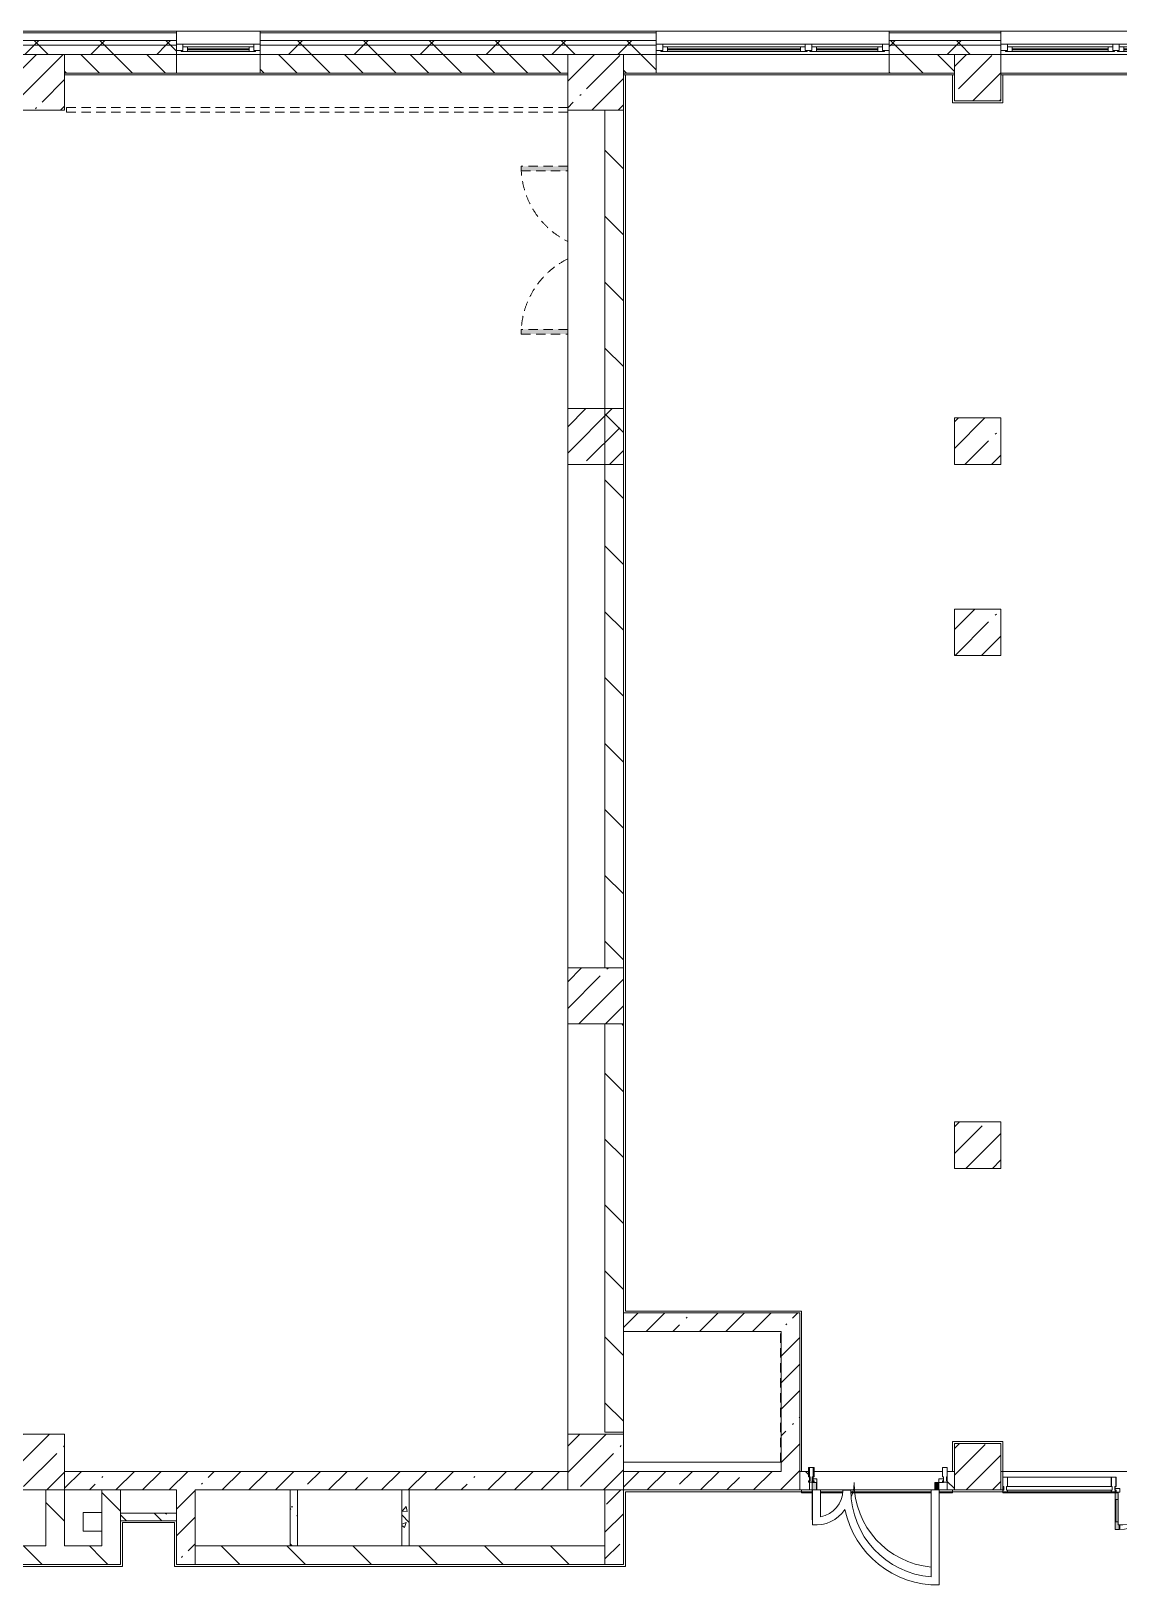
# Model space of a CAD drawing. Header units: millimetres. Extents: x -5507 to 191320, y -8553 to 29000.
# Drawn here: x 122740 to 134416, y 10682 to 27350 of the extents above; entities that cross this region are included whole.
import ezdxf

# ---------------------------------------------------------------- set-up
doc = ezdxf.new("R2010")
doc.units = ezdxf.units.MM
doc.linetypes.add('200_ШТРИХ__ш1_п0_6_', pattern=[160, 100, -60])
for name, color, linetype, lineweight, true_color in [('A-DETL-GENF-6', 7, 'Continuous', 5, 0xaaaaaa), ('A-DETL-GENF-7', 7, 'Continuous', 5, 0xe2e2e2), ('A-DOOR-1', 7, 'Continuous', 5, 0xaaaaaa), ('A-FLOR-2', 7, 'Continuous', 5, 0xaaaaaa), ('I-WALL-4', 7, 'Continuous', 5, 0x787878)]:
    doc.layers.add(name, color=color, linetype=linetype, lineweight=lineweight, true_color=true_color)
for name, color, linetype, lineweight in [('A-DETL-MBND', 7, '200_ШТРИХ__ш1_п0_6_', 9), ('A-GLAZ-2', 7, 'Continuous', 5), ('A-GLAZ-CURT-1', 7, 'Continuous', 5), ('A-GLAZ-CWMG-1', 7, 'Continuous', 5), ('A-WALL', 7, 'Continuous', 9), ('A-WALL-4', 7, 'Continuous', 5), ('I-WALL-2', 7, 'Continuous', 5), ('S-COLS-2', 7, 'Continuous', 5)]:
    doc.layers.add(name, color=color, linetype=linetype, lineweight=lineweight)
pattern_1 = [(45, (62340, 0), (-285.1231, 285.1231), []), (45, (62625.1, 0), (-285.1231, 285.1231), [504.031, -100.806, 16.764, -84.042])]
pattern_2 = [(45, (62340, 0), (-353.5534, 353.5534), []), (135, (62340, 0), (-353.5534, -353.5534), [])]
pattern_3 = [(135, (62340, 0), (-353.5534, -353.5534), [])]
pattern_4 = [(135, (62340, 0), (-377.1708, -377.1708), [533.4, -88.9, 17.78, -88.9]), (135, (62340, 376.94), (-377.1708, -377.1708), []), (50, (62340, 0), (637.6445, -55.7866), [66.675, -733.425]), (355, (62340, 0), (-123.3494, 668.699), [53.34, -586.74]), (100.451, (62393.1, -4.65), (514.299, 612.908), [56.665, -623.315]), (46.184, (62340, 177.8), (948.776, -147.15), [100.012, -1100.137]), (96.636, (62419, 165.5), (830.909, 865.997), [84.998, -934.973]), (351.184, (62340, 177.8), (830.918, 865.988), [80.01, -880.11]), (21, (62428.9, 133.35), (530.6506, -357.9283), [66.675, -733.425]), (326, (62428.9, 133.35), (216.308, 644.6585), [53.34, -586.74]), (71.451, (62473.1, 103.5), (746.9596, 286.7243), [56.665, -623.315]), (37.5, (62339.98, 0), (10.8105, 295.9426), [16.764, -562.864, 16.764, -578.866, -588.962]), (37.5, (62339.98, 0), (10.8105, 295.9426), [-1175.258, 16.764, -572.198]), (7.5, (62339.98, 0), (233.8692, 350.6318), [16.764, -322.834, 16.764, -549.529, -224.472]), (7.5, (62339.98, 0), (233.8692, 350.6318), [-905.891, 16.764, -207.708]), (327.5, (62141.73, 0), (474.5678, -20.0513), [16.764, -205.486, 16.764, -676.656, -920.115]), (327.5, (62141.73, 0), (474.5678, -20.0513), [-915.67, 16.764, -903.351]), (317.5, (62052.83, 0), (518.4522, 88.9934), [16.764, -272.161, 16.764, -443.738, -653.415]), (317.5, (62052.83, 0), (518.4522, 88.9934), [-749.427, 16.764, -636.651])]

# ---------------------------------------------------------------- blocks, each defined once
blk = doc.blocks.new('BSC_Колонна _Прямоугольная - 600х600-23205240-3_5_1_птичка')
at = {"layer": 'S-COLS-2'}
h = blk.add_hatch(dxfattribs=at)
h.set_pattern_fill('FP_57', color=256, style=0, pattern_type=2)
h.set_pattern_definition([(45, (-66460, -12000), (-285.1231, 285.1231), []), (45, (-66174.88, -12000), (-285.1231, 285.1231), [504.031, -100.806, 16.764, -84.042])])
h.paths.add_polyline_path([(300, -300), (300, 300), (-300, 300), (-300, -300)])
for p, q in [((300, 300), (-300, 300)), ((-300, 300), (-300, -300)), ((300, -300), (300, 300)), ((-300, -300), (300, -300))]:
    blk.add_line(p, q, dxfattribs=at)
blk = doc.blocks.new('BSC_Колонна _Прямоугольная - 600х600-V43-3_5_1_птичка')
at = {"layer": 'S-COLS-2'}
h = blk.add_hatch(dxfattribs=at)
h.set_pattern_fill('FP_61', color=256, style=0, pattern_type=2)
h.set_pattern_definition([(45, (-66460, -17000), (-285.1231, 285.1231), []), (45, (-66174.88, -17000), (-285.1231, 285.1231), [504.031, -100.806, 16.764, -84.042])])
h.paths.add_polyline_path([(300, -300), (300, 300), (-300, 300), (-300, -300)])
for p, q in [((300, 300), (-300, 300)), ((-300, 300), (-300, -300)), ((300, -300), (300, 300)), ((-300, -300), (300, -300))]:
    blk.add_line(p, q, dxfattribs=at)
blk = doc.blocks.new('BSC_Колонна _Прямоугольная - 600х600-V53-3_5_1_птичка')
at = {"layer": 'S-COLS-2'}
h = blk.add_hatch(dxfattribs=at)
h.set_pattern_fill('FP_79', color=256, style=0, pattern_type=2)
h.set_pattern_definition([(45, (-60460, -12000), (-285.1231, 285.1231), []), (45, (-60174.88, -12000), (-285.1231, 285.1231), [504.031, -100.806, 16.764, -84.042])])
h.paths.add_polyline_path([(-300, -300), (300, -300), (300, 300), (-300, 300)])
for p, q in [((300, 300), (-300, 300)), ((-300, 300), (-300, -300)), ((300, -300), (300, 300)), ((-300, -300), (300, -300))]:
    blk.add_line(p, q, dxfattribs=at)
blk = doc.blocks.new('BSC_Колонна _Прямоугольная - 500х500-V61-3_5_1_птичка')
at = {"layer": 'S-COLS-2'}
h = blk.add_hatch(dxfattribs=at)
h.set_pattern_fill('FP_82', color=256, style=0, pattern_type=2)
h.set_pattern_definition([(45, (-70560, -22950), (-285.1231, 285.1231), []), (45, (-70274.88, -22950), (-285.1231, 285.1231), [504.031, -100.806, 16.764, -84.042])])
h.paths.add_polyline_path([(250, -250), (250, 250), (-250, 250), (-250, -250)])
for p, q in [((250, 250), (-250, 250)), ((-250, 250), (-250, -250)), ((250, -250), (250, 250)), ((-250, -250), (250, -250))]:
    blk.add_line(p, q, dxfattribs=at)
blk = doc.blocks.new('BSC_Колонна _Прямоугольная - 500х500-V79-3_5_1_птичка')
at = {"layer": 'S-COLS-2'}
h = blk.add_hatch(dxfattribs=at)
h.set_pattern_fill('FP_103', color=256, style=0, pattern_type=2)
h.set_pattern_definition([(45, (-70560, -15400), (-285.1231, 285.1231), []), (45, (-70274.88, -15400), (-285.1231, 285.1231), [504.031, -100.806, 16.764, -84.042])])
h.paths.add_polyline_path([(250, -250), (250, 250), (-250, 250), (-250, -250)])
for p, q in [((250, 250), (-250, 250)), ((-250, 250), (-250, -250)), ((250, -250), (250, 250)), ((-250, -250), (250, -250))]:
    blk.add_line(p, q, dxfattribs=at)
blk = doc.blocks.new('110_Дверь_СКБ_2Ст - Д-10 1800x2100h_Актовый зал EI30-32403870-3_5_1_птичка')
at = {"layer": 'A-DETL-MBND'}
for points in [[(-887.5, 500), (-837.5, 500), (-837.5, 1000), (-887.5, 1000)], [(862.5, 1000), (862.5, 500), (912.5, 500), (912.5, 1000)]]:
    blk.add_hatch(color=256, dxfattribs=at).paths.add_polyline_path(points)
for p, q in [((-887.5, 1000), (-887.5, 500)), ((-837.5, 1000), (-887.5, 1000)), ((-837.5, 500), (-837.5, 1000)), ((912.5, 1000), (862.5, 1000)), ((862.5, 1000), (862.5, 500)), ((912.5, 500), (912.5, 1000))]:
    blk.add_line(p, q, dxfattribs=at)
for centre, start, end in [((-887.5, 100), 26.74452, 90), ((912.5, 100), 90, 153.25548)]:
    blk.add_arc(centre, 900, start, end, dxfattribs=at)
blk = doc.blocks.new('BSC_Колонна _Прямоугольная - 500х500-V104-3_5_1_птичка')
at = {"layer": 'S-COLS-2'}
h = blk.add_hatch(dxfattribs=at)
h.set_pattern_fill('FP_110', color=256, style=0, pattern_type=2)
h.set_pattern_definition([(45, (-70560, -20900), (-285.1231, 285.1231), []), (45, (-70274.88, -20900), (-285.1231, 285.1231), [504.031, -100.806, 16.764, -84.042])])
h.paths.add_polyline_path([(250, -250), (250, 250), (-250, 250), (-250, -250)])
for p, q in [((250, 250), (-250, 250)), ((-250, 250), (-250, -250)), ((250, -250), (250, 250)), ((-250, -250), (250, -250))]:
    blk.add_line(p, q, dxfattribs=at)
blk = doc.blocks.new('120_Окно_СКБ_1Ст - 120_Окно_СКБ_1Ст 900х2500_h_-19906774-3_5_1_птичка')
at = {"layer": 'A-GLAZ-2'}
for p, q in [((-450, -75), (-450, -5)), ((-450, -5), (-380, -5)), ((450, -5), (-450, -5)), ((-380, -75), (-450, -75)), ((-450, -75), (-400, -75)), ((-380, -75), (-400, -75)), ((-400, -75), (-400, -85)), ((-400, -85), (400, -85)), ((400, -85), (-400, -85)), ((-380, -5), (-380, -75)), ((380, -35), (-380, -35)), ((-380, -35), (-380, -75)), ((-330, -85), (-330, -35)), ((-330, -55), (330, -55)), ((330, -65), (-330, -65)), ((330, -85), (330, -35)), ((380, -75), (380, -5)), ((380, -5), (450, -5)), ((380, -75), (380, -35)), ((450, -75), (380, -75)), ((400, -75), (380, -75)), ((400, -75), (450, -75)), ((400, -85), (400, -75)), ((450, -5), (450, -75))]:
    blk.add_line(p, q, dxfattribs=at)
blk = doc.blocks.new('120_Окно_СКБ_2Ст - 120_Окно_СКБ_2Ст 2500х2500 _мал створка справа_-23206729-3_5_1_птичка')
at = {"layer": 'A-GLAZ-2'}
for p, q in [((-1250, -75), (-1250, -5)), ((-1250, -5), (-1180, -5)), ((1250, -5), (-1250, -5)), ((-1180, -75), (-1250, -75)), ((-1250, -75), (-1200, -75)), ((-1180, -75), (-1200, -75)), ((-1200, -75), (-1200, -85)), ((-1200, -85), (370, -85)), ((370, -85), (-1200, -85)), ((-1180, -5), (-1180, -75)), ((350, -35), (-1180, -35)), ((-1180, -35), (-1180, -75)), ((-1130, -85), (-1130, -35)), ((-1130, -55), (300, -55)), ((300, -65), (-1130, -65)), ((300, -85), (300, -35)), ((350, -75), (350, -5)), ((350, -5), (420, -5)), ((350, -75), (350, -35)), ((420, -75), (350, -75)), ((370, -75), (350, -75)), ((370, -75), (400, -75)), ((370, -85), (370, -75)), ((420, -75), (400, -75)), ((400, -75), (400, -85)), ((400, -85), (1200, -85)), ((1200, -85), (400, -85)), ((420, -5), (420, -75)), ((1180, -35), (420, -35)), ((420, -35), (420, -75)), ((470, -85), (470, -35)), ((470, -55), (1130, -55)), ((1130, -65), (470, -65)), ((1130, -85), (1130, -35)), ((1180, -75), (1180, -5)), ((1180, -5), (1250, -5)), ((1180, -75), (1180, -35)), ((1250, -75), (1180, -75)), ((1200, -75), (1180, -75)), ((1200, -75), (1250, -75)), ((1200, -85), (1200, -75)), ((1250, -5), (1250, -75))]:
    blk.add_line(p, q, dxfattribs=at)
blk = doc.blocks.new('120_Окно_СКБ_2Ст - 120_Окно_СКБ_2Ст 2100х2400 _мал створка справа_-19092174-3_5_1_птичка')
at = {"layer": 'A-GLAZ-2'}
for p, q in [((-1050, -75), (-1050, -5)), ((-1050, -5), (-980, -5)), ((1050, -5), (-1050, -5)), ((-980, -75), (-1050, -75)), ((-1050, -75), (-1000, -75)), ((-980, -75), (-1000, -75)), ((-1000, -75), (-1000, -85)), ((-1000, -85), (170, -85)), ((170, -85), (-1000, -85)), ((-980, -5), (-980, -75)), ((150, -35), (-980, -35)), ((-980, -35), (-980, -75)), ((-930, -85), (-930, -35)), ((-930, -55), (100, -55)), ((100, -65), (-930, -65)), ((100, -85), (100, -35)), ((150, -75), (150, -5)), ((150, -5), (220, -5)), ((150, -75), (150, -35)), ((220, -75), (150, -75)), ((170, -75), (150, -75)), ((170, -75), (200, -75)), ((170, -85), (170, -75)), ((220, -75), (200, -75)), ((200, -75), (200, -85)), ((200, -85), (1000, -85)), ((1000, -85), (200, -85)), ((220, -5), (220, -75)), ((980, -35), (220, -35)), ((220, -35), (220, -75)), ((270, -85), (270, -35)), ((270, -55), (930, -55)), ((930, -65), (270, -65)), ((930, -85), (930, -35)), ((980, -75), (980, -5)), ((980, -5), (1050, -5)), ((980, -75), (980, -35)), ((1050, -75), (980, -75)), ((1000, -75), (980, -75)), ((1000, -75), (1050, -75)), ((1000, -85), (1000, -75)), ((1050, -5), (1050, -75))]:
    blk.add_line(p, q, dxfattribs=at)
blk = doc.blocks.new('Прямоугольный импост - Импост структурный с накладкой - 160мм Темный-33326475-3_5_1_птичка')
at = {"layer": 'A-GLAZ-CWMG-1'}
for p, q in [((-50, 40), (-50, 140)), ((-50, 140), (0, 140)), ((-40, 40), (-50, 40)), ((-50, -17), (-50, 0)), ((-50, 0), (-40, 0)), ((-40, 0), (-40, 40)), ((-10, 40), (-10, 0)), ((0, 40), (-10, 40)), ((-10, 0), (0, 0)), ((0, 140), (0, 40)), ((0, 0), (0, -17)), ((0, -17), (-50, -17))]:
    blk.add_line(p, q, dxfattribs=at)
blk = doc.blocks.new('Дверь_Витражная_остекление_ - ВВ-6 остекление-32274838-3_5_1_птичка')
at = {"layer": 'A-DETL-GENF-7'}
for points in [[(705, 420), (701, 420), (701, 100), (660, 100), (660, 20), (705, 20), (705, 386)], [(-655, 100), (-655, 20), (-610, 20), (-610, 100)]]:
    blk.add_hatch(color=256, dxfattribs=at).paths.add_polyline_path(points)
at = {"layer": 'A-DETL-GENF-6'}
for p, q in [((705, 420), (705, 20)), ((705, 20), (705, 420)), ((-655, 100), (-655, 20)), ((-655, 100), (-655, 20)), ((-610, 20), (-655, 20)), ((-655, 20), (-610, 20)), ((-610, 100), (-610, 20)), ((-610, 20), (-610, 100)), ((660, 100), (660, 20)), ((660, 100), (660, 20))]:
    blk.add_line(p, q, dxfattribs=at)
at = {"layer": 'A-DOOR-1'}
for p, q in [((-655, 20), (-705, 20)), ((-705, 20), (-705, -20)), ((-655, 100), (-655, 20)), ((-655, -20), (-655, 20)), ((655, 100), (655, 20)), ((705, 20), (655, 20)), ((655, 20), (655, -20)), ((705, -20), (705, 20)), ((-705, -20), (-655, -20)), ((655, -20), (705, -20))]:
    blk.add_line(p, q, dxfattribs=at)
for centre, radius, start, end in [((-655, 20), 910, 360, 84.7731), ((655, 20), 400, 157.5, 180)]:
    blk.add_arc(centre, radius, start, end, dxfattribs=at)
blk = doc.blocks.new('Прямоугольный импост - Импост структурный с накладкой - 160мм Темный-33326241-3_5_1_птичка')
at = {"layer": 'A-GLAZ-CWMG-1'}
for p, q in [((-25, 40), (-25, 140)), ((-25, 140), (25, 140)), ((-15, 40), (-25, 40)), ((-25, -17), (-25, 0)), ((-25, 0), (-15, 0)), ((-15, 0), (-15, 40)), ((15, 40), (15, 0)), ((25, 40), (15, 40)), ((15, 0), (25, 0)), ((25, 140), (25, 40)), ((25, 0), (25, -17)), ((25, -17), (-25, -17))]:
    blk.add_line(p, q, dxfattribs=at)
blk = doc.blocks.new('Прямоугольный импост - Импост структурный с накладкой - 160мм Темный-33326242-3_5_1_птичка')
at = {"layer": 'A-GLAZ-CWMG-1'}
for p, q in [((0, 140), (-50, 140)), ((-50, 140), (-50, 40)), ((-50, 40), (-40, 40)), ((-40, 0), (-50, 0)), ((-50, 0), (-50, -17)), ((-40, 40), (-40, 0)), ((-10, 0), (-10, 40)), ((-10, 40), (0, 40)), ((0, 0), (-10, 0)), ((0, 40), (0, 140)), ((0, -17), (0, 0)), ((-50, -17), (0, -17))]:
    blk.add_line(p, q, dxfattribs=at)
blk = doc.blocks.new('Прямоугольный импост - Импост структурный с накладкой - 160мм Темный-33326237-3_5_1_птичка')
at = {"layer": 'A-GLAZ-CWMG-1'}
for p, q in [((-50, 40), (-50, 140)), ((-50, 140), (0, 140)), ((-40, 40), (-50, 40)), ((-50, -17), (-50, 0)), ((-50, 0), (-40, 0)), ((-40, 0), (-40, 40)), ((-10, 40), (-10, 0)), ((0, 40), (-10, 40)), ((-10, 0), (0, 0)), ((0, 140), (0, 40)), ((0, 0), (0, -17)), ((0, -17), (-50, -17))]:
    blk.add_line(p, q, dxfattribs=at)
blk = doc.blocks.new('Дверь_Витражная_остекление_ - В-18-32468702-3_5_1_птичка')
at = {"layer": 'A-DETL-GENF-7'}
blk.add_hatch(color=256, dxfattribs=at).paths.add_polyline_path([(690, 420), (678, 420), (678, 370), (690, 370), (690, 20), (723, 20), (723, 420)])
at = {"layer": 'A-DETL-GENF-6'}
for p, q in [((-673, 965), (-673, 20)), ((-673, 965), (-673, 20)), ((723, 420), (678, 420)), ((678, 420), (678, 370)), ((723, 420), (678, 420)), ((678, 420), (678, 370)), ((723, 340), (690, 340)), ((713, 340), (713, 100)), ((723, 420), (723, 20)), ((723, 20), (723, 420)), ((723, 100), (690, 100))]:
    blk.add_line(p, q, dxfattribs=at)
at = {"layer": 'A-DOOR-1'}
for p, q in [((-673, 965), (-673, 20)), ((673, 420), (673, 370)), ((-673, 20), (-723, 20)), ((-723, 20), (-723, -20)), ((-673, -20), (-673, 20)), ((723, 20), (673, 20)), ((673, 20), (673, -20)), ((723, -20), (723, 20)), ((-723, -20), (-673, -20)), ((673, -20), (723, -20))]:
    blk.add_line(p, q, dxfattribs=at)
for centre, radius, start, end in [((-673, 20), 945, 15.8542, 26.1731), ((673, 20), 400, 90, 148.5381), ((-673, 20), 945, 360, 14.4313), ((673, 20), 400, 177.0378, 180)]:
    blk.add_arc(centre, radius, start, end, dxfattribs=at)
blk = doc.blocks.new('Системная панель - Стекло - 40мм-V173-3_5_1_птичка')
at = {"layer": 'A-GLAZ-CURT-1'}
for p, q in [((567, 0), (-567, 0)), ((-567, 0), (-567, -40)), ((567, -40), (567, 0)), ((-567, -40), (567, -40))]:
    blk.add_line(p, q, dxfattribs=at)
blk = doc.blocks.new('Прямоугольный импост - Импост структурный с накладкой - 160мм Темный-33326239-3_5_1_птичка')
at = {"layer": 'A-GLAZ-CWMG-1'}
for p, q in [((-25, 40), (-25, 140)), ((-25, 140), (25, 140)), ((-15, 40), (-25, 40)), ((-25, -17), (-25, 0)), ((-25, 0), (-15, 0)), ((-15, 0), (-15, 40)), ((15, 40), (15, 0)), ((25, 40), (15, 40)), ((15, 0), (25, 0)), ((25, 140), (25, 40)), ((25, 0), (25, -17)), ((25, -17), (-25, -17))]:
    blk.add_line(p, q, dxfattribs=at)
blk = doc.blocks.new('Прямоугольный импост - Импост структурный с накладкой - 160мм Темный-32468813-3_5_1_птичка')
at = {"layer": 'A-GLAZ-CWMG-1'}
for p, q in [((70880, 11837), (71994, 11837)), ((70880, 11680), (71994, 11680))]:
    blk.add_line(p, q, dxfattribs=at)

msp = doc.modelspace()

# ---------------------------------------------------------------- hatches: boundary and pattern name
at = {"layer": 'A-WALL-4'}
h = msp.add_hatch(dxfattribs=at)
h.set_pattern_fill('FP_66', color=256, style=0, pattern_type=2)
h.set_pattern_definition(pattern_2)
h.paths.add_polyline_path([(155550, 27200), (155550, 27250), (142690, 27250), (142690, 27200), (155500, 27200)])
h.paths.add_polyline_path([(135250, 27200), (136590, 27200), (136590, 27250), (135250, 27250)])
h.paths.add_polyline_path([(132257.4, 27200), (133150, 27200), (133150, 27250), (131950, 27250), (131950, 27200)])
h.paths.add_polyline_path([(138690, 27200), (139590, 27200), (139590, 27250), (138690, 27250)])
h.paths.add_polyline_path([(126664.3, 27200), (129450, 27200), (129450, 27250), (125200, 27250), (125200, 27200)])
h.paths.add_polyline_path([(116410.2, 27200), (117100, 27200), (117100, 27250), (115600, 27250), (115600, 27200)])
h.paths.add_polyline_path([(120200, 27200), (121300, 27200), (121300, 27250), (120200, 27250)])
h.paths.add_polyline_path([(123867.7, 27200), (124300, 27200), (124300, 27250), (122200, 27250), (122200, 27200), (122935.5, 27200)])
h.paths.add_polyline_path([(104400, 27200), (106900, 27200), (106900, 27250), (104400, 27250)])
h.paths.add_polyline_path([(112681.5, 27200), (113100, 27200), (113100, 27250), (112000.3, 27250), (112000.3, 27200)])
h.paths.add_polyline_path([(110000, 27200), (111100.3, 27200), (111100.3, 27250), (110000, 27250)])
h = msp.add_hatch(dxfattribs=at)
h.set_pattern_fill('FP_66', color=256, style=0, pattern_type=2)
h.set_pattern_definition(pattern_2)
h.paths.add_polyline_path([(155400, 27100), (155500, 27100), (155500, 27200), (142690, 27200), (142690, 27100), (154629.8, 27100)])
h.paths.add_polyline_path([(136590, 27100), (136590, 27200), (135250, 27200), (135250, 27100), (135986.1, 27100)])
h.paths.add_polyline_path([(138690, 27100), (139590, 27100), (139590, 27200), (138690, 27200)])
h.paths.add_polyline_path([(133150, 27100), (133150, 27200), (131950, 27200), (131950, 27100), (132257.4, 27100)])
h.paths.add_polyline_path([(129450, 27100), (129450, 27200), (125200, 27200), (125200, 27100), (128528.7, 27100)])
h.paths.add_polyline_path([(123867.7, 27100), (124300, 27100), (124300, 27200), (122200, 27200), (122200, 27100), (122935.5, 27100)])
h.paths.add_polyline_path([(121300, 27100), (121300, 27200), (120200, 27200), (120200, 27100), (121071.2, 27100)])
h.paths.add_polyline_path([(115600, 27100), (117100, 27100), (117100, 27200), (115600, 27200)])
h.paths.add_polyline_path([(106900, 27100), (106900, 27200), (104500, 27200), (104500, 27100), (106156.2, 27100)])
h.paths.add_polyline_path([(110000, 27100), (111100.3, 27100), (111100.3, 27200), (110000, 27200)])
h.paths.add_polyline_path([(112000.3, 27100), (113100, 27100), (113100, 27200), (112000.3, 27200)])
h = msp.add_hatch(dxfattribs=at)
h.set_pattern_fill('FP_64', color=256, style=0, pattern_type=2)
h.set_pattern_definition([(135, (62339.98, 0), (-176.7767, -176.7767), [])])
h.paths.add_polyline_path([(138690, 26900), (139090, 26900), (139090, 27100), (138690, 27100)])
h.paths.add_polyline_path([(146540, 26900), (146540, 27100), (143490, 27100), (143490, 26900), (146240.2, 26900)])
h.paths.add_polyline_path([(142690, 26900), (142990, 26900), (142990, 27100), (142690, 27100)])
h.paths.add_polyline_path([(135880, 26900), (135880, 27100), (135250, 27100), (135250, 26900)])
h.paths.add_polyline_path([(132650, 26900), (132650, 27100), (131950, 27100), (131950, 26900), (132257.4, 26900)])
h.paths.add_polyline_path([(136380, 26900), (136590, 26900), (136590, 27100), (136380, 27100)])
h.paths.add_polyline_path([(129100, 26900), (129450, 26900), (129450, 27100), (129100, 27100)])
h.paths.add_polyline_path([(128500, 26900), (128500, 27100), (125200, 27100), (125200, 26900), (126664.3, 26900)])
h.paths.add_polyline_path([(122500, 26900), (122500, 27100), (122200, 27100), (122200, 26900)])
h.paths.add_polyline_path([(123100, 26900), (124300, 26900), (124300, 27100), (123100, 27100)])
h.paths.add_polyline_path([(121071.2, 26900), (121300, 26900), (121300, 27100), (120200, 27100), (120200, 26900)])
h.paths.add_polyline_path([(116410.2, 26900), (116500, 26900), (116500, 27100), (115600, 27100), (115600, 26900)])
h.paths.add_polyline_path([(112681.5, 26900), (113100, 26900), (113100, 27100), (112000.3, 27100), (112000.3, 26900)])
h.paths.add_polyline_path([(106900, 26900), (106900, 27100), (105100, 27100), (105100, 26900), (106156.2, 26900)])
h.paths.add_polyline_path([(110500, 26900), (110500, 27100), (110000, 27100), (110000, 26900)])
at = {"layer": 'I-WALL-2'}
h = msp.add_hatch(dxfattribs=at)
h.set_pattern_fill('FP_65', color=256, style=0, pattern_type=2)
h.set_pattern_definition(pattern_3)
h.paths.add_polyline_path([(128900, 12320), (129100, 12320), (129100, 16700), (128900, 16700), (128900, 13535.9)])
h.paths.add_polyline_path([(128900, 17300), (129100, 17300), (129100, 26500), (128900, 26500), (128900, 20477.5)])
h = msp.add_hatch(dxfattribs=at)
h.set_pattern_fill('FP_62', color=256, style=0, pattern_type=2)
h.set_pattern_definition(pattern_1)
h.paths.add_polyline_path([(130393, 13400), (130790, 13400), (130790, 13600), (129100, 13600), (129100, 13400)])
h = msp.add_hatch(dxfattribs=at)
h.set_pattern_fill('FP_62', color=256, style=0, pattern_type=2)
h.set_pattern_definition(pattern_1)
h.paths.add_polyline_path([(130859.1, 11700), (130990, 11700), (130990, 13600), (130790, 13600), (130790, 11700)])
h = msp.add_hatch(dxfattribs=at)
h.set_pattern_fill('FP_62', color=256, style=0, pattern_type=2)
h.set_pattern_definition(pattern_1)
h.paths.add_polyline_path([(119719.2, 11700), (122500, 11700), (122500, 11900), (117100, 11900), (117100, 11700), (119206.8, 11700)])
h.paths.add_polyline_path([(123500, 11700), (128500, 11700), (128500, 11900), (123100, 11900), (123100, 11700)])
h = msp.add_hatch(dxfattribs=at)
h.set_pattern_fill('FP_62', color=256, style=0, pattern_type=2)
h.set_pattern_definition(pattern_1)
h.paths.add_polyline_path([(130790, 11700), (130790, 11900), (129100, 11900), (129100, 11700), (130393, 11700)])
h = msp.add_hatch(dxfattribs=at)
h.set_pattern_fill('FP_65', color=256, style=0, pattern_type=2)
h.set_pattern_definition(pattern_3)
h.paths.add_polyline_path([(132574, 11700), (132650, 11700), (132650, 11900), (132574, 11900), (132574, 11800.5)])
h.paths.add_polyline_path([(133170, 11700), (133170, 11900), (133150, 11900), (133150, 11700)])
h.paths.add_polyline_path([(135880, 11700), (135880, 11900), (135860, 11900), (135860, 11700)])
h.paths.add_polyline_path([(130990, 11700), (131094, 11700), (131094, 11900), (130990, 11900), (130990, 11800.5)])
h = msp.add_hatch(dxfattribs=at)
h.set_pattern_fill('FP_65', color=256, style=0, pattern_type=2)
h.set_pattern_definition(pattern_3)
h.paths.add_polyline_path([(123100, 11100), (123100, 11700), (122900, 11700), (122900, 11100), (122935.5, 11100)])
h = msp.add_hatch(dxfattribs=at)
h.set_pattern_fill('FP_65', color=256, style=0, pattern_type=2)
h.set_pattern_definition(pattern_3)
h.paths.add_polyline_path([(123500, 10900), (123700, 10900), (123700, 11700), (123500, 11700), (123500, 11100)])
h = msp.add_hatch(dxfattribs=at)
h.set_pattern_fill('FP_62', color=256, style=0, pattern_type=2)
h.set_pattern_definition(pattern_1)
h.paths.add_polyline_path([(124500, 10900), (124500, 11700), (124300, 11700), (124300, 10900)])
h = msp.add_hatch(dxfattribs=at)
h.set_pattern_fill('FP_62', color=256, style=0, pattern_type=2)
h.set_pattern_definition(pattern_1)
h.paths.add_polyline_path([(129100, 10900), (129100, 11700), (128900, 11700), (128900, 10900)])
h = msp.add_hatch(dxfattribs=at)
h.set_pattern_fill('FP_65', color=256, style=0, pattern_type=2)
h.set_pattern_definition(pattern_3)
h.paths.add_polyline_path([(123500, 10900), (123500, 11100), (121680, 11100), (121680, 10900), (122935.5, 10900)])
h.paths.add_polyline_path([(120547.8, 10900), (120727.8, 10900), (120727.8, 11100), (120547.8, 11100), (120547.8, 10980)])
h.paths.add_polyline_path([(121427.8, 10900), (121480, 10900), (121480, 11100), (121427.8, 11100), (121427.8, 10980)])
h.paths.add_polyline_path([(117342.4, 10900), (117840, 10900), (117840, 11100), (114250, 11100), (114250, 10900), (115478.1, 10900)])
h.paths.add_polyline_path([(118040, 10900), (118087.8, 10900), (118087.8, 11100), (118040, 11100), (118040, 10980)])
h.paths.add_polyline_path([(111749.3, 10900), (114050, 10900), (114050, 11100), (107100, 11100), (107100, 10900), (108020.6, 10900)])
h.paths.add_polyline_path([(118787.8, 10900), (118967.8, 10900), (118967.8, 11100), (118787.8, 11100), (118787.8, 10980)])
h.paths.add_polyline_path([(119672.9, 10900), (119847.8, 10900), (119847.8, 11100), (119667.8, 11100), (119667.8, 10900)])
h = msp.add_hatch(dxfattribs=at)
h.set_pattern_fill('FP_65', color=256, style=0, pattern_type=2)
h.set_pattern_definition(pattern_3)
h.paths.add_polyline_path([(124500, 10900), (125100, 10900), (125100, 11100), (124500, 11100)])
h = msp.add_hatch(dxfattribs=at)
h.set_pattern_fill('FP_65', color=256, style=0, pattern_type=2)
h.set_pattern_definition(pattern_3)
h.paths.add_polyline_path([(125100, 10900), (128900, 10900), (128900, 11100), (125100, 11100)])
at = {"layer": 'I-WALL-4'}
h = msp.add_hatch(dxfattribs=at)
h.set_pattern_fill('FP_72', color=256, style=0, pattern_type=2)
h.set_pattern_definition(pattern_4)
h.paths.add_polyline_path([(125600, 11100), (125600, 11700), (125520, 11700), (125520, 11100)])
h = msp.add_hatch(dxfattribs=at)
h.set_pattern_fill('FP_72', color=256, style=0, pattern_type=2)
h.set_pattern_definition(pattern_4)
h.paths.add_polyline_path([(126800, 11100), (126800, 11700), (126720, 11700), (126720, 11100)])
h = msp.add_hatch(dxfattribs=at)
h.set_pattern_fill('FP_72', color=256, style=0, pattern_type=2)
h.set_pattern_definition(pattern_4)
h.paths.add_polyline_path([(124300, 11370), (124300, 11450), (123700, 11450), (123700, 11370)])
at = {"layer": 'S-COLS-2'}
h = msp.add_hatch(dxfattribs=at)
h.set_pattern_fill('FP_62', color=256, style=0, pattern_type=2)
h.set_pattern_definition(pattern_1)
h.paths.add_polyline_path([(123100, 26500), (123100, 27100), (122500, 27100), (122500, 26500), (122935.5, 26500)])
h = msp.add_hatch(dxfattribs=at)
h.set_pattern_fill('FP_62', color=256, style=0, pattern_type=2)
h.set_pattern_definition(pattern_1)
h.paths.add_polyline_path([(128528.7, 26500), (129100, 26500), (129100, 27100), (128500, 27100), (128500, 26500)])
h = msp.add_hatch(dxfattribs=at)
h.set_pattern_fill('FP_62', color=256, style=0, pattern_type=2)
h.set_pattern_definition(pattern_1)
h.paths.add_polyline_path([(132650, 26600), (133150, 26600), (133150, 27100), (132650, 27100), (132650, 26840.6)])
h = msp.add_hatch(dxfattribs=at)
h.set_pattern_fill('FP_62', color=256, style=0, pattern_type=2)
h.set_pattern_definition(pattern_1)
h.paths.add_polyline_path([(129100, 22700), (129100, 23300), (128500, 23300), (128500, 22700)])
h = msp.add_hatch(dxfattribs=at)
h.set_pattern_fill('FP_62', color=256, style=0, pattern_type=2)
h.set_pattern_definition(pattern_1)
h.paths.add_polyline_path([(133150, 11700), (133150, 12200), (132650, 12200), (132650, 11700), (132723.5, 11700)])

# ---------------------------------------------------------------- linework, layer by layer
at = {"layer": 'A-DETL-MBND'}
for p, q in [((123121, 26529), (123121, 26479)), ((123121, 26529), (128500, 26529)), ((128500, 26479), (123121, 26479)), ((130785, 12000), (130785, 13400))]:
    msp.add_line(p, q, dxfattribs=at)
at = {"layer": 'A-FLOR-2'}
for p, q in [((129120, 26880), (129120, 13620)), ((132630, 26580), (132630, 26880)), ((133170, 26880), (133170, 26580)), ((133170, 26580), (132630, 26580)), ((128500, 26500), (128500, 23300)), ((128500, 22700), (128500, 17300)), ((128500, 16700), (128500, 12300)), ((129120, 13620), (131010, 13620)), ((131010, 13620), (131010, 11900)), ((129100, 12300), (129100, 12320)), ((132630, 11900), (132630, 12220)), ((132630, 12220), (133170, 12220)), ((133170, 12220), (133170, 11900)), ((130790, 12000), (129100, 12000)), ((131128, 11680), (129120, 11680)), ((129120, 11680), (129120, 10880)), ((131010, 11700), (131010, 11669)), ((131010, 11669), (131128, 11669)), ((131212.7, 11700), (131128, 11700)), ((131128, 11700), (131128, 11327.5)), ((131212.7, 11413.8), (131212.7, 11700)), ((131452.2, 11680), (131212.7, 11680)), ((131212.7, 11669), (131451.1, 11669)), ((131538.6, 11697.2), (131453.9, 11697.2)), ((132402.3, 11680), (131539.6, 11680)), ((131540.3, 11669), (132402.3, 11669)), ((132487, 11700), (132402.3, 11700)), ((132402.3, 11700), (132402.3, 10768.9)), ((132487, 10681.9), (132487, 11700)), ((133170, 11680), (132487, 11680)), ((132487, 11669), (132630, 11669)), ((132630, 11669), (132630, 11700)), ((133170, 11680), (133170, 11669)), ((133170, 11669), (134408, 11669)), ((134408, 11677), (134408, 11327.5)), ((123300, 11457), (123500, 11457)), ((123300, 11257), (123300, 11457)), ((124279, 11350), (123720, 11350)), ((123720, 11350), (123720, 10880)), ((124279, 10880), (124279, 11350)), ((123500, 11257), (123300, 11257)), ((123720, 10880), (120817.8, 10880)), ((129120, 10880), (124279, 10880))]:
    msp.add_line(p, q, dxfattribs=at)
for centre, radius, start, end in [((131166.9, 11697.2), 287, 279.17366, 0), ((132469.4, 11697.2), 930.7, 180, 265.86869), ((131166.9, 11697.2), 371.7, 263.98747, 326.07537), ((132469.4, 11697.2), 1015.4, 191.7891, 270.99569), ((134446.9, 11697.2), 371.7, 263.98747, 326.07537)]:
    msp.add_arc(centre, radius, start, end, dxfattribs=at)
at = {"layer": 'A-WALL'}
for p, q in [((124300, 27330), (122200, 27330)), ((124300, 27250), (122200, 27250)), ((124300, 27200), (122200, 27200)), ((129450, 27330), (125200, 27330)), ((129450, 27250), (125200, 27250)), ((129450, 27200), (125200, 27200)), ((133150, 27330), (131950, 27330)), ((133150, 27250), (131950, 27250)), ((133150, 27200), (131950, 27200)), ((130990, 11900), (130990, 11700)), ((123700, 11700), (123500, 11700)), ((125600, 11700), (125520, 11700)), ((126800, 11700), (126720, 11700)), ((123700, 11450), (123700, 11370)), ((124300, 11370), (124300, 11450)), ((124500, 10900), (124500, 11100)), ((125520, 11100), (125600, 11100)), ((126720, 11100), (126800, 11100)), ((128900, 11100), (128900, 10900))]:
    msp.add_line(p, q, dxfattribs=at)
at = {"layer": 'A-WALL-4'}
for p, q in [((138690, 27350), (112000.3, 27350)), ((124300, 26900), (124300, 27350)), ((125200, 27350), (125200, 26900)), ((129450, 26900), (129450, 27350)), ((131950, 27350), (131950, 26900)), ((133150, 27100), (133150, 27350)), ((155150, 27100), (111100, 27100)), ((123100, 27100), (123100, 26900)), ((128500, 26900), (128500, 27100)), ((129100, 27100), (129100, 26900)), ((132650, 26900), (132650, 27100)), ((123100, 26900), (124300, 26900)), ((125200, 26900), (128500, 26900)), ((129100, 26900), (129450, 26900)), ((131950, 26900), (132650, 26900))]:
    msp.add_line(p, q, dxfattribs=at)
at = {"layer": 'I-WALL-2'}
for p, q in [((124300, 27100), (125200, 27100)), ((129450, 27100), (131950, 27100)), ((133150, 27100), (135250, 27100)), ((128500, 26880), (123100, 26880)), ((125200, 26900), (124300, 26900)), ((132650, 26880), (129100, 26880)), ((131950, 26900), (129450, 26900)), ((135250, 26900), (133150, 26900)), ((135880, 26880), (133150, 26880)), ((128900, 26500), (128900, 17300)), ((129100, 26500), (128900, 26500)), ((129100, 17300), (129100, 26500)), ((128900, 16700), (128900, 12320)), ((129100, 12320), (129100, 16700)), ((130990, 13600), (129100, 13600)), ((130990, 11900), (130990, 13600)), ((129100, 13400), (130790, 13400)), ((130790, 13400), (130790, 11900)), ((128900, 12320), (129100, 12320)), ((128500, 11900), (123100, 11900)), ((130790, 11900), (129100, 11900)), ((131094, 11900), (130990, 11900)), ((131094, 11700), (131094, 11900)), ((131144, 11900), (132524, 11900)), ((132650, 11900), (132574, 11900)), ((132574, 11900), (132574, 11700)), ((132650, 11700), (132650, 11900)), ((133150, 11900), (133150, 11700)), ((133150, 11900), (135880, 11900)), ((133170, 11700), (133170, 11900)), ((122900, 11700), (122900, 11100)), ((123100, 11100), (123100, 11700)), ((123100, 11700), (123500, 11700)), ((123500, 11700), (123500, 11100)), ((123700, 11450), (123700, 11700)), ((123700, 11700), (124300, 11700)), ((124300, 11700), (124300, 11450)), ((124500, 11100), (124500, 11700)), ((124500, 11700), (125520, 11700)), ((125520, 11700), (125520, 11100)), ((125600, 11700), (126720, 11700)), ((125600, 11100), (125600, 11700)), ((126720, 11700), (126720, 11100)), ((126800, 11700), (128500, 11700)), ((126800, 11100), (126800, 11700)), ((128900, 11700), (128900, 11100)), ((129100, 10900), (129100, 11700)), ((129100, 11700), (130990, 11700)), ((130990, 11700), (131128, 11700)), ((132402.3, 11700), (131212.7, 11700)), ((132650, 11700), (132487, 11700)), ((133150, 11700), (133180, 11700)), ((124300, 11450), (123700, 11450)), ((123700, 11370), (124300, 11370)), ((123700, 10900), (123700, 11370)), ((124300, 11370), (124300, 10900)), ((122900, 11100), (121680, 11100)), ((123500, 11100), (123100, 11100)), ((125520, 11100), (124500, 11100)), ((126720, 11100), (125600, 11100)), ((128900, 11100), (126800, 11100)), ((121427.8, 10900), (123700, 10900)), ((124300, 10900), (129100, 10900))]:
    msp.add_line(p, q, dxfattribs=at)
at = {"layer": 'S-COLS-2'}
for p, q in [((123100, 27100), (122500, 27100)), ((123100, 26900), (123100, 27100)), ((129100, 27100), (128500, 27100)), ((128500, 27100), (128500, 26900)), ((129100, 26900), (129100, 27100)), ((133150, 27100), (132650, 27100)), ((132650, 27100), (132650, 26900)), ((133150, 26600), (133150, 27100)), ((123100, 26500), (123100, 26900)), ((128500, 26900), (128500, 26500)), ((129100, 26500), (129100, 26900)), ((132650, 26900), (132650, 26600)), ((132650, 26600), (133150, 26600)), ((122500, 26500), (123100, 26500)), ((128500, 26500), (128900, 26500)), ((128900, 26500), (129100, 26500)), ((129100, 23300), (128500, 23300)), ((128500, 23300), (128500, 22700)), ((129100, 22700), (129100, 23300)), ((128500, 22700), (129100, 22700)), ((133150, 12200), (132650, 12200)), ((132650, 12200), (132650, 11900)), ((133150, 11900), (133150, 12200)), ((132650, 11900), (132650, 11700)), ((133150, 11700), (133150, 11900)), ((132650, 11700), (133150, 11700))]:
    msp.add_line(p, q, dxfattribs=at)

# ---------------------------------------------------------------- block references
at = {"layer": 'A-DETL-MBND', "rotation": 89.9999999999999}
msp.add_blockref('110_Дверь_СКБ_2Ст - Д-10 1800x2100h_Актовый зал EI30-32403870-3_5_1_птичка', (129000, 24987.5), dxfattribs=at)
at = {"layer": 'A-DOOR-1', "rotation": 180}
for name, p in [('Дверь_Витражная_остекление_ - ВВ-6 остекление-32274838-3_5_1_птичка', (131829, 11800)), ('Дверь_Витражная_остекление_ - В-18-32468702-3_5_1_птичка', (135097.5, 11697))]:
    msp.add_blockref(name, p, dxfattribs=at)
at = {"layer": 'A-GLAZ-2'}
for name, p in [('120_Окно_СКБ_1Ст - 120_Окно_СКБ_1Ст 900х2500_h_-19906774-3_5_1_птичка', (124750, 27215)), ('120_Окно_СКБ_2Ст - 120_Окно_СКБ_2Ст 2500х2500 _мал створка справа_-23206729-3_5_1_птичка', (130700, 27215)), ('120_Окно_СКБ_2Ст - 120_Окно_СКБ_2Ст 2100х2400 _мал створка справа_-19092174-3_5_1_птичка', (134200, 27215))]:
    msp.add_blockref(name, p, dxfattribs=at)
at = {"layer": 'A-GLAZ-CURT-1', "rotation": 180}
msp.add_blockref('Системная панель - Стекло - 40мм-V173-3_5_1_птичка', (133777, 11697), dxfattribs=at)
at = {"layer": 'A-GLAZ-CWMG-1', "extrusion": (0, 0, -1)}
for name, p in [('Прямоугольный импост - Импост структурный с накладкой - 160мм Темный-33326241-3_5_1_птичка', (-131109, 11800)), ('Прямоугольный импост - Импост структурный с накладкой - 160мм Темный-33326475-3_5_1_птичка', (-131094, 11800)), ('Прямоугольный импост - Импост структурный с накладкой - 160мм Темный-33326237-3_5_1_птичка', (-133170, 11697)), ('Прямоугольный импост - Импост структурный с накладкой - 160мм Темный-33326239-3_5_1_птичка', (-134359, 11697)), ('Прямоугольный импост - Импост структурный с накладкой - 160мм Темный-33326241-3_5_1_птичка', (-134360, 11697))]:
    msp.add_blockref(name, p, dxfattribs=at)
at = {"layer": 'A-GLAZ-CWMG-1'}
for name, p in [('Прямоугольный импост - Импост структурный с накладкой - 160мм Темный-33326242-3_5_1_птичка', (132574, 11800)), ('Прямоугольный импост - Импост структурный с накладкой - 160мм Темный-32468813-3_5_1_птичка', (62340, 0))]:
    msp.add_blockref(name, p, dxfattribs=at)
at = {"layer": 'S-COLS-2'}
for name, p in [('BSC_Колонна _Прямоугольная - 500х500-V61-3_5_1_птичка', (132900, 22950)), ('BSC_Колонна _Прямоугольная - 500х500-V104-3_5_1_птичка', (132900, 20900)), ('BSC_Колонна _Прямоугольная - 600х600-V43-3_5_1_птичка', (128800, 17000)), ('BSC_Колонна _Прямоугольная - 500х500-V79-3_5_1_птичка', (132900, 15400)), ('BSC_Колонна _Прямоугольная - 600х600-V53-3_5_1_птичка', (122800, 12000)), ('BSC_Колонна _Прямоугольная - 600х600-23205240-3_5_1_птичка', (128800, 12000))]:
    msp.add_blockref(name, p, dxfattribs=at)

doc.saveas('drawing.dxf')
